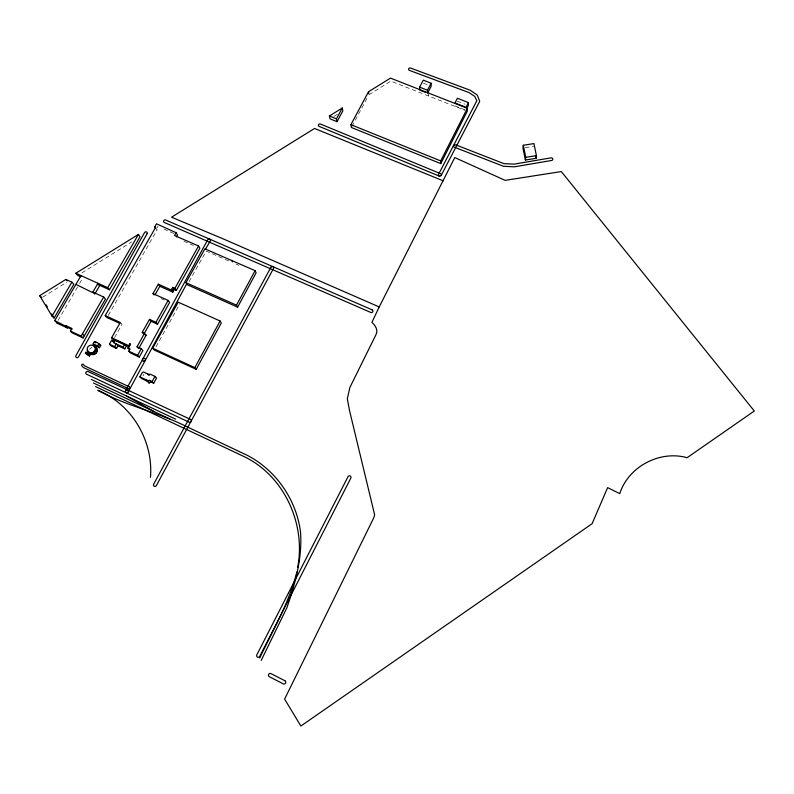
<?xml version="1.0" encoding="UTF-8"?>
<svg xmlns="http://www.w3.org/2000/svg" width="794" height="794" viewBox="0 0 794 794"><rect width="100%" height="100%" fill="white"/><g stroke="black" fill="none" stroke-linecap="round" stroke-linejoin="round"><path stroke-width="0.6" stroke-dasharray="3.97 2.98" d="M351.98 126.405L367.761 96.888M143.039 375.88L144.022 374.103M156.001 346.819L179.633 304.191M189.071 281.622L206.172 251.093L229.436 261.276M114.535 337.599L121.998 324.399L120.847 323.128M156.845 228.225L158.016 226.181M108.262 315.407L157.172 229.655L156.259 229.248M58.071 320.389L77.832 286.465M79.519 283.557L82.913 277.741M89.514 349.291L91.856 347.127M42.866 297.055L66.825 282.188M81.901 272.828L131.725 241.912M333.966 116.4L337.907 113.959M368.932 94.704L390.787 81.137L464.976 110.297M525.291 147.664L533.518 146.364M423.43 83.181L429.177 85.424M457.374 101.225L465.066 104.232M454.982 105.92L465.969 110.237M235.868 263.975L238.786 265.246M163.892 229.109L174.085 233.565M183.821 241.227L189.161 243.56M190.232 244.036L193.438 245.435M161.013 298.574L164.239 300.023M428.254 93.92L428.333 95.895"/><path stroke-width="1.19" d="M150.473 477.323C153.431 440.948 132.122 404.563 98.228 390.45L97.821 390.281C125.988 405.952 157.986 412.155 186.669 426.636L247.4 455.399C276.044 470.237 296.351 499.773 300.469 531.702C302.583 557.557 295.199 583.55 286.892 607.757L261.206 660.409M467.348 108.292L467.269 111.2L440.779 163.614L351.405 127.497L350.898 124.678L368.525 91.737L390.489 78.12L467.348 108.292L440.72 160.924L440.779 163.614M468.44 102.595L466.038 107.329L454.992 102.982L457.404 98.267L468.44 102.595L468.351 105.533L466.922 108.351M95.31 349.549C96.66 343.901 87.36 343.633 87.161 348.993C86.745 354.005 94.496 354.055 95.31 349.549L97.186 351.335C95.955 355.911 89.682 355.434 87.806 351.464M97.186 351.335L96.957 348.794L94.337 345.966M297.651 567.561C306.196 523.474 283.676 474.385 242.11 455.657L95.598 386.609M523.296 145.272L522.938 148.041L525.39 160.031L536.01 158.353L536.436 155.624L533.935 143.585L523.296 145.272L525.767 157.321L525.39 160.031M296.887 571.839C289.304 602.428 273.146 629.741 259.727 657.978M379.214 306.941L371.929 322.344C375.354 325.411 378.401 330.036 375.989 334.661L349.846 387.522L347.325 398.856L349.539 410.617L374.619 514.77L373.795 517.748L284.609 699.107L300.896 726.034L592.096 523.712L607.638 487.625L619.747 493.64C628.411 466.574 659.834 450.039 687.098 457.701L754.3 411.014L561.318 171.564L505.133 180.357L454.764 157.569L379.214 306.941L222.429 238.547L171.554 217.199L314.533 128.459L443.201 180.814M431.092 83.211L431.202 86.218L427.579 93.196L427.46 90.218L431.092 83.211L423.291 80.154L419.639 87.142L419.798 90.139M441.196 175.414L455.617 147.694L503.535 166.293L514.373 166.809L551.622 160.477A1.489 1.33 3.8 0 0 552.783 158.919A1.489 1.33 3.8 0 0 551.026 157.857L513.986 164.15L503.952 163.643L455.498 144.766L453.582 145.431A1.459 1.31 -3.2 0 0 454.277 147.168A1.459 1.31 -3.2 0 0 456.222 146.523L479.725 101.304L477.273 95.072L470.167 90.218L410.577 68.066A1.419 1.251 -6.4 0 0 408.702 68.741A1.419 1.251 -6.4 0 0 409.416 70.378L468.867 92.501L474.762 96.402L476.837 100.769L438.546 174.303A1.469 1.34 -4.1 0 0 439.241 176.07A1.469 1.34 -4.1 0 0 441.206 175.414A1.469 1.34 -4.1 0 0 440.491 173.638L320.439 124.023A1.439 1.28 -12.5 0 0 318.513 124.668A1.439 1.28 -12.5 0 0 319.138 126.375L439.241 176.079M128.211 391.958L186.918 283.458M125.541 390.777L127.467 387.144M237.614 307.169L236.493 305.164L255.092 270.665L204.902 248.83L185.945 282.664L187.324 284.778L237.614 307.169L256.115 272.838L255.092 270.665M196.217 369.339L221.318 322.94L220.107 321.004L178.213 302.177L152.656 348.209L154.235 350.015L196.217 369.339L194.848 367.622L152.656 348.209M337.013 121.68L336.438 118.832L342.293 108.004L342.839 110.892L337.013 121.68L330.016 118.852L329.411 115.993L342.293 108.004M127.477 387.135L207.72 239.808A1.489 1.35 -23.5 0 1 209.725 239.163A1.489 1.35 -23.5 0 1 210.271 240.999L205.696 248.78M194.848 367.622L220.107 321.004M118.008 345.757L116.52 348.477L114.743 346.67L116.252 343.941L118.008 345.757L124.777 348.884L126.306 346.164L124.589 344.348L116.5 340.606L116.758 340.15L128.568 345.598L129.7 346.809M153.708 383.244L152.111 381.596L154.969 376.396L149.927 374.063L149.361 374.699L143.565 371.999L142.374 372.416L139.913 376.882L141.57 378.539L148.418 381.725L149.064 383.026L151.009 381.983L153.708 383.244L156.547 378.063L154.969 376.396M151.068 321.312L143.873 334.185L142.255 332.319L149.49 319.377L151.068 321.312L157.49 324.23L169.618 302.445L168.149 300.42L153.014 293.611L158.304 284.192L171.296 290.009L172.755 292.083L174.134 289.463L172.685 287.378L171.296 290.009M176.447 236.9L177.489 235.044L176.079 232.711L156.517 223.809L154.751 226.895L155.753 228.464M144.528 333.361L146.136 335.227L138.702 348.536L137.044 346.73L144.528 333.361L142.255 332.319M157.49 324.23L155.942 322.314L168.149 300.42M198.56 245.971L199.86 248.244L176.328 290.445L174.898 288.361L198.56 245.971L174.511 235.51L176.079 232.711M128.568 345.598L130.276 343.742L127.874 348.01L130.027 349.003L128.797 351.206L130.494 352.993L139.268 357.052L142.93 350.501L141.292 348.705L137.044 346.73M139.268 357.052L137.61 355.285L141.292 348.705M65.584 325.56L72.006 328.468L70.458 331.108L72.443 332.984L83.112 337.946L105.463 299.06L103.667 297.025L92.868 292.113L92.59 292.579L75.896 284.381L54.766 320.597L65.297 326.046L67.311 327.942L67.599 327.456L65.584 325.56L65.297 326.046M93.186 343.901C94 339.018 98.942 343.762 100.739 345.45L99.458 347.712L95.062 345.708L93.186 343.901L97.602 345.906L99.458 347.712M116.52 348.477L111.269 346.065L109.473 344.249L111.736 340.219L114.386 341.42L116.033 339.822L111.607 337.778L120.271 322.483L105.235 315.595L155.664 227.292L154.751 226.895M124.777 348.884L123.05 347.077L124.589 344.348M155.148 294.624L159.822 286.297L158.304 284.192M83.112 337.946L81.177 336.1L103.667 297.025M97.602 345.906L98.883 343.633M114.386 341.42L113.641 342.73L123.05 347.077M89.524 356L90.159 354.888L88.253 353.122L86.04 352.07L85.385 353.171L89.524 356L85.385 353.171M87.608 354.233L88.253 353.122M97.543 284.371L109.483 289.77L140.032 236.751L138.434 234.429L75.817 273.265L77.752 275.409L80.849 276.808M94.724 294.167L99.796 285.393L97.97 283.289L75.817 273.265M109.483 289.77L107.706 287.696L138.434 234.429M52.047 316.091L71.887 282.168L65.882 279.428L39.7 295.666L52.047 316.091L54.121 318.037L73.842 284.262L71.887 282.168M75.896 284.381L81.008 275.617M139.913 376.882L146.801 380.078L147.446 381.388L149.401 380.346L152.111 381.596M525.767 157.321L536.436 155.624M419.639 87.142L427.46 90.218M420.909 90.576L425.356 92.322M329.411 115.993L336.438 118.832M350.898 124.678L440.72 160.924M185.945 282.664L236.493 305.164M172.685 287.378L174.898 288.361M174.134 289.463L176.328 290.445M159.822 286.297L172.755 292.083M107.706 287.696L97.97 283.289L92.868 292.113L94.099 293.482M149.49 319.377L155.942 322.314M67.599 327.456L71.857 329.391M98.585 344.467L100.739 345.45M144.627 334.532L146.136 335.227M119.864 323.426L107.031 317.54L105.235 315.595M109.473 344.249L114.743 346.67M117.79 341.658L113.393 339.624L111.607 337.778M129.204 346.918L118.514 341.976L117.343 340.755M128.797 351.206L137.61 355.285M54.766 320.597L57.307 323.297L67.311 327.942M70.458 331.108L81.177 336.1M91.26 379.433L175.682 419.182M93.404 382.986L169.926 419.034M126.504 396.027L153.699 411.391M94.943 346.998L96.213 347.772M87.271 350.303L88.541 351.494M89.93 352.864L91.836 354.63M91.29 352.953L93.186 354.719M92.65 352.605L94.536 354.382M93.841 351.861L95.727 353.638M94.764 350.809L96.64 352.586M39.7 295.666L41.824 297.7M90.635 354.124L89.176 352.089M95.429 348.229L97.295 350.025M93.067 345.182L94.317 346.392M95.091 346.988L96.957 348.794M82.417 333.897L84.422 335.802M94.466 341.618L95.796 342.879M146.801 380.078L148.418 381.725M147.446 381.388L149.064 383.026M149.401 380.346L151.009 381.983M111.736 340.219L113.522 342.055M112.947 340.775L114.138 341.996M147.386 373.776L148.994 375.453M127.874 348.01L129.581 349.807M65.882 279.428L67.212 280.838M129.531 343.881L130.663 345.092M153.014 293.611L154.046 294.981M46.131 304.817L47.362 306.851M51.66 313.967L54.121 318.037M56.831 322.513L57.307 323.297M231.679 260.412L232.434 261.891M535.503 155.952L536.01 158.353M368.525 91.737L368.793 93.712M288.44 593.068L256.839 654.822A1.737 1.638 -70.5 0 0 257.504 657.124A1.737 1.638 -70.5 0 0 259.737 656.35L350.829 478.097A1.598 1.568 -35.4 0 0 350.144 475.983A1.598 1.568 -35.4 0 0 348.01 476.708L288.44 593.068M270.863 267.34L153.669 484.181A1.618 1.509 -46.2 0 0 154.254 486.275A1.618 1.509 -46.2 0 0 156.378 485.531L273.493 268.491A1.499 1.38 -20.4 0 0 272.858 266.645A1.499 1.38 -20.4 0 0 270.863 267.34M147.049 233.734L78.527 356.824A1.548 1.399 -36.8 0 1 76.482 357.558A1.548 1.399 -36.8 0 1 75.926 355.643L144.498 232.652A1.479 1.33 -26.6 0 1 146.473 231.947A1.479 1.33 -26.6 0 1 147.049 233.734M171.623 289.433L173.072 291.507L171.623 289.433M372.078 309.819L165.718 220.017A1.479 1.32 -25.1 0 0 163.753 220.692A1.479 1.32 -25.1 0 0 164.318 222.479L370.758 312.439A1.519 1.439 -11.9 0 0 372.783 311.724A1.519 1.439 -11.9 0 0 372.078 309.819M127.626 390.013L88.045 371.542A1.558 1.409 -37.6 0 0 85.99 372.277A1.558 1.409 -37.6 0 0 86.546 374.212L189.101 422.19A1.578 1.469 -38.4 0 0 191.185 421.445A1.578 1.469 -38.4 0 0 190.57 419.44L127.626 390.013M129.293 386.837L84.591 365.865L83.43 364.506A1.032 0.933 -37.2 0 0 82.02 364.456A1.032 0.933 -37.2 0 0 81.842 365.836L83.41 367.553L128.3 388.633A1.042 0.953 -37.5 0 0 129.68 388.147A1.042 0.953 -37.5 0 0 129.293 386.837M284.848 680.726L270.883 673.58A1.747 1.648 -73.5 0 0 268.65 674.394A1.747 1.648 -73.5 0 0 269.355 676.716L283.329 683.872A1.757 1.657 -75.6 0 0 285.572 683.058A1.757 1.657 -75.6 0 0 284.848 680.726M126.504 392.832A1.568 1.429 -37.9 0 0 128.34 390.847A1.568 1.429 -37.9 0 0 125.799 390.42A1.568 1.429 -37.9 0 0 126.504 392.832M143.575 361.24A1.548 1.419 -34.7 0 0 145.381 359.275A1.548 1.419 -34.7 0 0 142.851 358.888A1.548 1.419 -34.7 0 0 143.575 361.24"/></g></svg>
